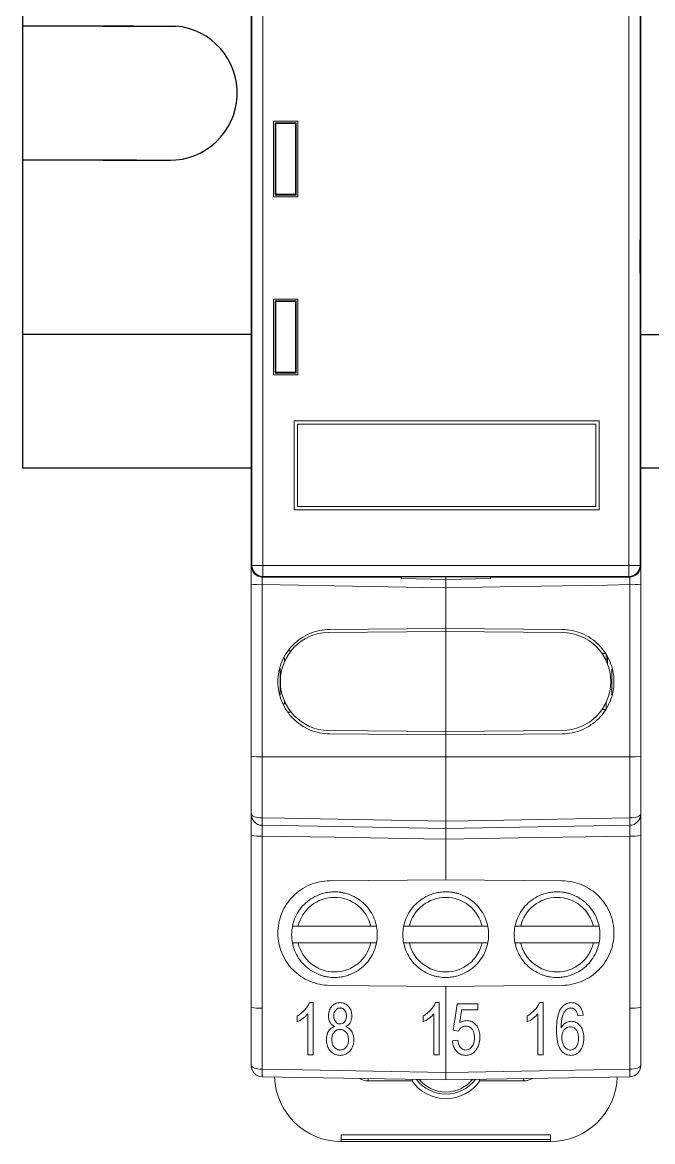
# Model space of a CAD drawing. Header units: millimetres. Extents: x -72 to 2978, y -1067 to 2817.
# Drawn here: x 1029.6 to 1057.9, y 2553.3 to 2603.6 of the extents above; entities that cross this region are included whole.
import ezdxf

# ---------------------------------------------------------------- set-up
doc = ezdxf.new("R2010")
doc.units = ezdxf.units.MM

msp = doc.modelspace()

# ---------------------------------------------------------------- linework, layer by layer
at = {"color": 7, "linetype": 'Continuous', "lineweight": 15}
for p, q in [((1039.862, 2622.974), (1039.862, 2579.174)), ((1039.862, 2622.83), (1039.862, 2579.318)), ((1039.891, 2579.203), (1039.891, 2622.945)), ((1040.391, 2622.945), (1040.391, 2579.203)), ((1056.832, 2579.203), (1056.832, 2622.945)), ((1057.332, 2622.945), (1057.332, 2579.203)), ((1057.362, 2579.174), (1057.362, 2622.974)), ((1057.362, 2579.318), (1057.362, 2622.83)), ((1040.862, 2595.774), (1040.862, 2599.174)), ((1040.862, 2599.174), (1041.962, 2599.174)), ((1040.972, 2599.064), (1040.937, 2599.099)), ((1040.937, 2599.099), (1040.937, 2595.849)), ((1041.887, 2599.099), (1040.937, 2599.099)), ((1040.972, 2599.064), (1040.972, 2595.884)), ((1041.852, 2599.064), (1040.972, 2599.064)), ((1041.852, 2599.064), (1041.887, 2599.099)), ((1041.852, 2595.884), (1041.852, 2599.064)), ((1041.887, 2595.849), (1041.887, 2599.099)), ((1041.962, 2599.174), (1041.962, 2595.774)), ((1041.962, 2595.774), (1040.862, 2595.774)), ((1040.972, 2595.884), (1040.937, 2595.849)), ((1040.937, 2595.849), (1041.887, 2595.849)), ((1040.972, 2595.884), (1041.852, 2595.884)), ((1041.852, 2595.884), (1041.887, 2595.849)), ((1040.862, 2591.174), (1041.962, 2591.174)), ((1040.862, 2587.774), (1040.862, 2591.174)), ((1040.972, 2591.064), (1040.937, 2591.099)), ((1041.887, 2591.099), (1040.937, 2591.099)), ((1040.937, 2591.099), (1040.937, 2587.849)), ((1041.852, 2591.064), (1040.972, 2591.064)), ((1040.972, 2591.064), (1040.972, 2587.884)), ((1041.852, 2591.064), (1041.887, 2591.099)), ((1041.852, 2587.884), (1041.852, 2591.064)), ((1041.887, 2587.849), (1041.887, 2591.099)), ((1041.962, 2591.174), (1041.962, 2587.774)), ((1041.962, 2587.774), (1040.862, 2587.774)), ((1040.972, 2587.884), (1040.937, 2587.849)), ((1040.937, 2587.849), (1041.887, 2587.849)), ((1040.972, 2587.884), (1041.852, 2587.884)), ((1041.852, 2587.884), (1041.887, 2587.849)), ((1055.491, 2585.703), (1041.791, 2585.703)), ((1041.791, 2585.703), (1041.791, 2581.703)), ((1055.341, 2585.553), (1041.941, 2585.553)), ((1041.941, 2585.553), (1041.941, 2581.853)), ((1055.341, 2581.853), (1055.341, 2585.553)), ((1055.491, 2581.703), (1055.491, 2585.703)), ((1041.791, 2581.703), (1055.491, 2581.703)), ((1041.941, 2581.853), (1055.341, 2581.853)), ((1039.862, 2579.174), (1039.891, 2579.203)), ((1040.391, 2579.203), (1039.891, 2579.203)), ((1040.391, 2579.203), (1056.832, 2579.203)), ((1040.391, 2578.703), (1040.391, 2579.203)), ((1057.332, 2579.203), (1056.832, 2579.203)), ((1056.832, 2578.703), (1056.832, 2579.203)), ((1057.332, 2579.203), (1057.362, 2579.174)), ((1040.391, 2578.703), (1040.362, 2578.674)), ((1040.362, 2578.674), (1046.612, 2578.674)), ((1056.832, 2578.703), (1040.391, 2578.703)), ((1046.406, 2578.694), (1046.406, 2578.684)), ((1050.818, 2578.694), (1046.406, 2578.694)), ((1046.406, 2578.684), (1046.406, 2578.694)), ((1046.406, 2578.684), (1046.612, 2578.684)), ((1046.612, 2578.609), (1046.612, 2578.694)), ((1048.612, 2578.574), (1046.612, 2578.609)), ((1048.612, 2578.694), (1048.612, 2578.574)), ((1050.612, 2578.609), (1048.612, 2578.574)), ((1050.612, 2578.694), (1050.612, 2578.609)), ((1050.612, 2578.684), (1050.818, 2578.684)), ((1050.612, 2578.674), (1056.862, 2578.674)), ((1050.818, 2578.684), (1050.818, 2578.694)), ((1050.818, 2578.684), (1050.818, 2578.694)), ((1056.862, 2578.674), (1056.832, 2578.703)), ((1039.862, 2570.625), (1039.862, 2578.354)), ((1040.353, 2578.336), (1040.353, 2570.601)), ((1048.612, 2578.192), (1048.612, 2576.369)), ((1056.87, 2570.601), (1056.87, 2578.336)), ((1057.362, 2578.354), (1057.362, 2570.625)), ((1043.319, 2576.188), (1048.612, 2576.234)), ((1048.612, 2576.369), (1043.391, 2576.324)), ((1048.612, 2576.369), (1053.832, 2576.324)), ((1048.612, 2576.234), (1048.612, 2571.73)), ((1048.612, 2576.234), (1053.831, 2576.189)), ((1041.53, 2575.358), (1041.65, 2575.356)), ((1055.629, 2575.234), (1055.76, 2575.234)), ((1055.812, 2574.915), (1055.812, 2575.163)), ((1041.162, 2574.56), (1041.162, 2573.386)), ((1056.062, 2573.36), (1056.062, 2574.536)), ((1055.989, 2573.623), (1056.062, 2573.624)), ((1041.416, 2572.974), (1041.317, 2572.974)), ((1055.812, 2572.741), (1055.812, 2573.049)), ((1041.652, 2572.608), (1041.521, 2572.606)), ((1055.802, 2572.73), (1055.629, 2572.73)), ((1043.325, 2571.776), (1048.612, 2571.73)), ((1048.612, 2571.579), (1043.391, 2571.624)), ((1048.612, 2571.73), (1053.831, 2571.775)), ((1048.612, 2571.579), (1053.832, 2571.624)), ((1048.612, 2571.579), (1048.612, 2570.594)), ((1039.862, 2568.018), (1039.862, 2570.625)), ((1040.353, 2570.601), (1048.612, 2570.594)), ((1040.353, 2570.601), (1040.353, 2567.855)), ((1056.87, 2570.601), (1048.612, 2570.594)), ((1048.612, 2570.594), (1048.612, 2567.706)), ((1056.87, 2567.855), (1056.87, 2570.601)), ((1057.362, 2570.625), (1057.362, 2568.018)), ((1048.612, 2567.374), (1040.353, 2567.518)), ((1056.87, 2567.518), (1048.612, 2567.374)), ((1039.862, 2559.325), (1039.862, 2567.054)), ((1040.353, 2567.036), (1040.353, 2559.301)), ((1048.612, 2566.892), (1048.612, 2565.069)), ((1056.87, 2559.301), (1056.87, 2567.036)), ((1057.362, 2567.054), (1057.362, 2559.325)), ((1048.612, 2565.069), (1043.391, 2565.024)), ((1048.612, 2565.069), (1053.832, 2565.024)), ((1041.971, 2562.977), (1045.236, 2562.977)), ((1046.971, 2562.977), (1050.236, 2562.977)), ((1051.971, 2562.977), (1055.236, 2562.977)), ((1045.236, 2562.227), (1041.971, 2562.227)), ((1050.236, 2562.227), (1046.971, 2562.227)), ((1055.236, 2562.227), (1051.971, 2562.227)), ((1048.612, 2560.279), (1043.391, 2560.324)), ((1057.372, 2560.701), (1057.362, 2560.701)), ((1057.372, 2560.668), (1057.362, 2560.668)), ((1057.372, 2559.368), (1057.372, 2560.668)), ((1048.612, 2560.279), (1048.612, 2559.294)), ((1039.862, 2556.718), (1039.862, 2559.325)), ((1042.488, 2559.547), (1042.644, 2559.547)), ((1048.149, 2559.547), (1048.305, 2559.547)), ((1050.046, 2559.487), (1050.046, 2559.217)), ((1052.824, 2559.547), (1052.98, 2559.547)), ((1057.372, 2559.368), (1057.362, 2559.368)), ((1057.372, 2559.352), (1057.362, 2559.352)), ((1057.372, 2559.334), (1057.362, 2559.334)), ((1057.362, 2559.325), (1057.362, 2556.718)), ((1040.353, 2559.301), (1040.353, 2556.555)), ((1048.612, 2559.294), (1048.612, 2556.406)), ((1054.781, 2558.977), (1054.541, 2558.947)), ((1056.87, 2556.555), (1056.87, 2559.301)), ((1057.372, 2559.205), (1057.362, 2559.205)), ((1057.372, 2559.141), (1057.362, 2559.141)), ((1057.372, 2558.851), (1057.362, 2558.851)), ((1057.372, 2558.818), (1057.362, 2558.818)), ((1057.372, 2559.141), (1057.372, 2559.205)), ((1057.372, 2557.908), (1057.372, 2558.818)), ((1049.175, 2558.268), (1048.935, 2558.303)), ((1048.905, 2557.836), (1049.145, 2557.866)), ((1057.372, 2557.908), (1057.362, 2557.908)), ((1057.372, 2557.847), (1057.362, 2557.847)), ((1057.372, 2557.502), (1057.362, 2557.502)), ((1057.372, 2557.404), (1057.362, 2557.404)), ((1042.644, 2557.206), (1042.403, 2557.206)), ((1048.305, 2557.206), (1048.064, 2557.206)), ((1052.98, 2557.206), (1052.74, 2557.206)), ((1057.372, 2557.177), (1057.362, 2557.177)), ((1048.612, 2556.074), (1040.353, 2556.218)), ((1047.089, 2556.029), (1045.112, 2556.029)), ((1056.87, 2556.218), (1048.612, 2556.074)), ((1052.112, 2556.029), (1050.135, 2556.029)), ((1043.912, 2553.599), (1053.312, 2553.599)), ((1043.912, 2553.399), (1043.912, 2553.599)), ((1053.312, 2553.399), (1043.912, 2553.399)), ((1043.912, 2553.399), (1043.912, 2553.299)), ((1053.312, 2553.299), (1043.912, 2553.299)), ((1053.312, 2553.399), (1053.312, 2553.599)), ((1053.312, 2553.399), (1053.312, 2553.299))]:
    msp.add_line(p, q, dxfattribs=at)
at = {"color": 6}
for p, q in [((1029.582, 2612.574), (1029.582, 2583.574)), ((1039.862, 2589.574), (1029.582, 2589.574)), ((1039.862, 2583.574), (1029.582, 2583.574))]:
    msp.add_line(p, q, dxfattribs=at)
at = {"color": 6, "linetype": 'ByBlock'}
for p, q in [((1034.58, 2603.445), (1029.582, 2603.445)), ((1034.58, 2603.445), (1036.454, 2603.445)), ((1034.716, 2597.414), (1029.582, 2597.414)), ((1033.19, 2597.414), (1036.242, 2597.414)), ((1057.362, 2589.574), (1063.515, 2589.574)), ((1063.515, 2583.574), (1057.362, 2583.574))]:
    msp.add_line(p, q, dxfattribs=at)
for p, q in [((1033.19, 2603.445), (1035.97, 2603.445)), ((1039.862, 2593.83), (1039.862, 2587.83)), ((1057.362, 2587.83), (1057.332, 2593.83))]:
    msp.add_line(p, q)
at = {"color": 102, "linetype": 'Continuous', "lineweight": 15}
for p, q in [((1048.612, 2576.369), (1048.612, 2576.234)), ((1041.358, 2575.048), (1041.358, 2574.873)), ((1055.865, 2574.79), (1055.865, 2575.089)), ((1041.358, 2573.095), (1041.358, 2572.974)), ((1048.612, 2571.73), (1048.612, 2571.579)), ((1043.793, 2559.298), (1043.923, 2559.298)), ((1054.286, 2559.299), (1054.175, 2559.299)), ((1045.112, 2556.029), (1045.112, 2556.135)), ((1052.112, 2556.135), (1052.112, 2556.029))]:
    msp.add_line(p, q, dxfattribs=at)
at = {"color": 7, "linetype": 'Continuous', "lineweight": 15, "flags": 128}
for points in [[(1048.612, 2578.192), (1047.612, 2578.21), (1043.613, 2578.279), (1040.353, 2578.336)], [(1056.87, 2578.336), (1055.871, 2578.319), (1051.872, 2578.249), (1048.612, 2578.192)], [(1040.353, 2567.855), (1040.257, 2567.858), (1040.164, 2567.868), (1040.079, 2567.883), (1040.005, 2567.904), (1039.944, 2567.928), (1039.899, 2567.956), (1039.871, 2567.987), (1039.862, 2568.018)], [(1057.362, 2568.018), (1057.352, 2567.987), (1057.324, 2567.956), (1057.279, 2567.928), (1057.218, 2567.904), (1057.144, 2567.883), (1057.059, 2567.868), (1056.967, 2567.858), (1056.87, 2567.855)], [(1040.353, 2567.855), (1041.353, 2567.837), (1045.352, 2567.764), (1048.612, 2567.706)], [(1048.612, 2567.706), (1049.611, 2567.724), (1053.61, 2567.796), (1056.87, 2567.855)], [(1048.612, 2566.892), (1047.612, 2566.91), (1043.613, 2566.979), (1040.353, 2567.036)], [(1056.87, 2567.036), (1055.871, 2567.019), (1051.872, 2566.949), (1048.612, 2566.892)], [(1048.612, 2560.279), (1051.221, 2560.301), (1053.832, 2560.324)], [(1040.353, 2556.555), (1040.257, 2556.558), (1040.164, 2556.568), (1040.079, 2556.583), (1040.005, 2556.604), (1039.944, 2556.628), (1039.899, 2556.656), (1039.871, 2556.687), (1039.862, 2556.718)], [(1040.353, 2556.555), (1041.353, 2556.537), (1045.352, 2556.464), (1048.612, 2556.406)], [(1048.612, 2556.406), (1049.611, 2556.424), (1053.61, 2556.496), (1056.87, 2556.555)], [(1056.87, 2556.555), (1056.967, 2556.558), (1057.059, 2556.568), (1057.144, 2556.583), (1057.218, 2556.604), (1057.279, 2556.628), (1057.324, 2556.656), (1057.352, 2556.687), (1057.362, 2556.718)]]:
    msp.add_lwpolyline(points, dxfattribs=at)
at = {"color": 6, "linetype": 'ByBlock'}
msp.add_arc((1036.212, 2600.435), 3.021, 269.4277, 85.4019, dxfattribs=at)
at = {"color": 7, "linetype": 'Continuous', "lineweight": 15}
for centre, radius, start, end in [((1040.391, 2579.203), 0.5, 180.0016, 269.9983), ((1056.832, 2579.203), 0.5, 270.0017, 359.9984), ((1040.232, 2581.758), 3.424, 263.7965, 272.0287), ((1056.992, 2581.758), 3.424, 267.9713, 276.2035), ((1053.812, 2573.982), 2.207, 270.5, 89.5), ((1040.232, 2573.163), 2.565, 261.7006, 272.7065), ((1056.991, 2573.163), 2.565, 267.2935, 278.2994), ((1040.362, 2568.018), 0.5, 180, 269), ((1056.862, 2568.018), 0.5, 271, 0), ((1046.166, 2567.686), 5.816, 178.3416, 181.6584), ((1051.057, 2567.686), 5.816, 358.3416, 1.6584), ((1040.232, 2570.459), 3.425, 263.7973, 272.0285), ((1056.992, 2570.459), 3.425, 267.9715, 276.2027), ((1040.232, 2561.862), 2.564, 261.6988, 272.708), ((1056.991, 2561.862), 2.564, 267.292, 278.3012), ((1040.362, 2556.718), 0.5, 180, 269), ((1046.167, 2556.386), 5.816, 178.3416, 181.6584), ((1056.862, 2556.718), 0.5, 271, 0), ((1051.057, 2556.386), 5.816, 358.3416, 1.6584), ((1043.912, 2556.299), 3, 181.7547, 270), ((1048.612, 2557.079), 1.85, 214.5739, 325.4261), ((1048.612, 2557.079), 1.65, 216.5266, 323.4734), ((1048.612, 2557.079), 1.55, 219.4127, 320.5873), ((1053.312, 2556.299), 3, 270, 358.2335)]:
    msp.add_arc(centre, radius, start, end, dxfattribs=at)
at = {"color": 102, "linetype": 'Continuous', "lineweight": 15}
for centre, start, end in [((1045.112, 2556.829), 240.7879, 270), ((1052.112, 2556.829), 270, 298.966)]:
    msp.add_arc(centre, 0.8, start, end, dxfattribs=at)
at = {"color": 7, "linetype": 'Continuous', "lineweight": 15}
for centre, major_axis, ratio, start_param, end_param in [((1040.362, 2579.174), (-0.354, -0.354), 0.999973, 5.497801, 7.06857), ((1056.862, 2579.174), (0.354, -0.354), 0.999973, 5.497801, 7.06857), ((1043.378, 2573.982), (-1.412, 1.697), 0.999163, 5.615437, 8.706415), ((1055.862, 2573.923), (0.142, 0.144), 0.975618, 5.503958, 6.182554)]:
    msp.add_ellipse(centre, major_axis=major_axis, ratio=ratio, start_param=start_param, end_param=end_param, dxfattribs=at)
for points, knots in [([(1039.862, 2579.174), (1039.862, 2579.111), (1039.862, 2578.983), (1039.862, 2578.689), (1039.862, 2578.466), (1039.862, 2578.354)], [0, 0, 0, 0, 0.322195, 0.661098, 1, 1, 1, 1]), ([(1057.362, 2578.354), (1057.362, 2578.416), (1057.362, 2578.589), (1057.362, 2578.855), (1057.362, 2579.078), (1057.362, 2579.151), (1057.362, 2579.174)], [0, 0, 0, 0, 0.183153, 0.515053, 0.846973, 1, 1, 1, 1]), ([(1048.612, 2578.584), (1048.612, 2578.578), (1048.612, 2578.546), (1048.612, 2578.442), (1048.612, 2578.31), (1048.612, 2578.223), (1048.612, 2578.192)], [0, 0, 0, 0, 0.087417, 0.44514, 0.802841, 1, 1, 1, 1]), ([(1048.612, 2578.192), (1048.612, 2578.248), (1048.612, 2578.359), (1048.612, 2578.499), (1048.612, 2578.558), (1048.612, 2578.584)], [0, 0, 0, 0, 0.359008, 0.718015, 1, 1, 1, 1]), ([(1043.391, 2571.624), (1043.086, 2571.627), (1042.779, 2571.69), (1042.358, 2571.868), (1042.222, 2571.941), (1041.968, 2572.113), (1041.851, 2572.211), (1041.636, 2572.427), (1041.538, 2572.548), (1041.369, 2572.802), (1041.297, 2572.937), (1041.181, 2573.22), (1041.136, 2573.368), (1041.077, 2573.667), (1041.062, 2573.819), (1041.062, 2574.127), (1041.077, 2574.279), (1041.135, 2574.578), (1041.18, 2574.726), (1041.296, 2575.009), (1041.368, 2575.144), (1041.536, 2575.398), (1041.634, 2575.519), (1041.849, 2575.736), (1041.966, 2575.833), (1042.22, 2576.005), (1042.356, 2576.079), (1042.776, 2576.257), (1043.082, 2576.321), (1043.391, 2576.324)], [0, 0, 0, 0, 0.125, 0.125, 0.1875, 0.1875, 0.25, 0.25, 0.3125, 0.3125, 0.375, 0.375, 0.4375, 0.4375, 0.5, 0.5, 0.5625, 0.5625, 0.625, 0.625, 0.6875, 0.6875, 0.75, 0.75, 0.8125, 0.8125, 0.875, 0.875, 1, 1, 1, 1]), ([(1053.832, 2571.624), (1053.987, 2571.625), (1054.138, 2571.642), (1054.437, 2571.704), (1054.585, 2571.75), (1054.867, 2571.869), (1055.001, 2571.942), (1055.254, 2572.113), (1055.374, 2572.212), (1055.589, 2572.429), (1055.685, 2572.547), (1055.855, 2572.803), (1055.927, 2572.939), (1056.101, 2573.362), (1056.162, 2573.669), (1056.162, 2574.126), (1056.147, 2574.281), (1056.087, 2574.581), (1056.043, 2574.726), (1055.927, 2575.009), (1055.854, 2575.146), (1055.686, 2575.4), (1055.59, 2575.518), (1055.265, 2575.846), (1055.008, 2576.02), (1054.584, 2576.199), (1054.438, 2576.244), (1054.14, 2576.306), (1053.985, 2576.323), (1053.832, 2576.324)], [0, 0, 0, 0, 0.0625, 0.0625, 0.125, 0.125, 0.1875, 0.1875, 0.25, 0.25, 0.3125, 0.3125, 0.375, 0.375, 0.5, 0.5, 0.5625, 0.5625, 0.625, 0.625, 0.6875, 0.6875, 0.75, 0.75, 0.875, 0.875, 0.9375, 0.9375, 1, 1, 1, 1]), ([(1039.862, 2568.018), (1039.862, 2568.018), (1039.862, 2567.915), (1039.862, 2567.649), (1039.862, 2567.543), (1039.862, 2567.308), (1039.862, 2567.183), (1039.862, 2567.054)], [0, 0, 0, 0, 0.5, 0.5, 0.75, 0.75, 1, 1, 1, 1]), ([(1057.362, 2567.054), (1057.362, 2567.312), (1057.362, 2567.561), (1057.362, 2567.827), (1057.362, 2567.897), (1057.362, 2567.993), (1057.362, 2568.018), (1057.362, 2568.018)], [0, 0, 0, 0, 0.5, 0.5, 0.75, 0.75, 1, 1, 1, 1]), ([(1040.353, 2567.036), (1040.351, 2567.165), (1040.35, 2567.289), (1040.35, 2567.467), (1040.351, 2567.518), (1040.353, 2567.518)], [0, 0, 0, 0, 0.5, 0.5, 1, 1, 1, 1]), ([(1048.612, 2567.706), (1048.612, 2567.608), (1048.612, 2567.524), (1048.612, 2567.406), (1048.612, 2567.374), (1048.612, 2567.374)], [0, 0, 0, 0, 0.5, 0.5, 1, 1, 1, 1]), ([(1048.612, 2567.374), (1048.612, 2567.374), (1048.612, 2567.406), (1048.612, 2567.524), (1048.612, 2567.608), (1048.612, 2567.706)], [0, 0, 0, 0, 0.5, 0.5, 1, 1, 1, 1]), ([(1048.612, 2567.374), (1048.612, 2567.374), (1048.612, 2567.323), (1048.612, 2567.145), (1048.612, 2567.021), (1048.612, 2566.892)], [0, 0, 0, 0, 0.5, 0.5, 1, 1, 1, 1]), ([(1048.612, 2566.892), (1048.612, 2567.021), (1048.612, 2567.145), (1048.612, 2567.322), (1048.612, 2567.374), (1048.612, 2567.374)], [0, 0, 0, 0, 0.5, 0.5, 1, 1, 1, 1]), ([(1056.87, 2567.518), (1056.873, 2567.518), (1056.874, 2567.467), (1056.874, 2567.29), (1056.873, 2567.165), (1056.87, 2567.036)], [0, 0, 0, 0, 0.5, 0.5, 1, 1, 1, 1]), ([(1043.391, 2560.324), (1043.086, 2560.327), (1042.779, 2560.39), (1042.358, 2560.568), (1042.222, 2560.641), (1041.968, 2560.813), (1041.851, 2560.911), (1041.636, 2561.127), (1041.538, 2561.248), (1041.369, 2561.502), (1041.297, 2561.637), (1041.181, 2561.92), (1041.136, 2562.068), (1041.077, 2562.367), (1041.062, 2562.519), (1041.062, 2562.827), (1041.077, 2562.979), (1041.135, 2563.278), (1041.18, 2563.426), (1041.296, 2563.709), (1041.368, 2563.844), (1041.536, 2564.098), (1041.634, 2564.219), (1041.849, 2564.436), (1041.966, 2564.533), (1042.22, 2564.705), (1042.356, 2564.779), (1042.776, 2564.957), (1043.082, 2565.021), (1043.391, 2565.024)], [0, 0, 0, 0, 0.125, 0.125, 0.1875, 0.1875, 0.25, 0.25, 0.3125, 0.3125, 0.375, 0.375, 0.4375, 0.4375, 0.5, 0.5, 0.5625, 0.5625, 0.625, 0.625, 0.6875, 0.6875, 0.75, 0.75, 0.8125, 0.8125, 0.875, 0.875, 1, 1, 1, 1]), ([(1053.832, 2560.324), (1053.987, 2560.325), (1054.138, 2560.342), (1054.437, 2560.404), (1054.585, 2560.45), (1054.867, 2560.569), (1055.001, 2560.642), (1055.254, 2560.813), (1055.374, 2560.912), (1055.589, 2561.129), (1055.685, 2561.247), (1055.855, 2561.503), (1055.927, 2561.639), (1056.101, 2562.062), (1056.162, 2562.369), (1056.162, 2562.826), (1056.147, 2562.981), (1056.087, 2563.281), (1056.043, 2563.426), (1055.927, 2563.709), (1055.854, 2563.846), (1055.686, 2564.1), (1055.59, 2564.218), (1055.265, 2564.546), (1055.008, 2564.72), (1054.584, 2564.899), (1054.438, 2564.944), (1054.14, 2565.006), (1053.985, 2565.023), (1053.832, 2565.024)], [0, 0, 0, 0, 0.0625, 0.0625, 0.125, 0.125, 0.1875, 0.1875, 0.25, 0.25, 0.3125, 0.3125, 0.375, 0.375, 0.5, 0.5, 0.5625, 0.5625, 0.625, 0.625, 0.6875, 0.6875, 0.75, 0.75, 0.875, 0.875, 0.9375, 0.9375, 1, 1, 1, 1]), ([(1043.604, 2560.677), (1043.555, 2560.679), (1043.458, 2560.681), (1043.314, 2560.697), (1043.172, 2560.724), (1043.032, 2560.762), (1042.817, 2560.838), (1042.539, 2560.982), (1042.234, 2561.232), (1041.983, 2561.538), (1041.807, 2561.88), (1041.701, 2562.239), (1041.668, 2562.602), (1041.701, 2562.965), (1041.807, 2563.325), (1041.983, 2563.667), (1042.233, 2563.973), (1042.539, 2564.223), (1042.846, 2564.381), (1043.124, 2564.472), (1043.362, 2564.519), (1043.523, 2564.525), (1043.604, 2564.527)], [0, 0, 0, 0, 0.024176, 0.048139, 0.072026, 0.095974, 0.120121, 0.185059, 0.250086, 0.315023, 0.38005, 0.439993, 0.500024, 0.559968, 0.619999, 0.684937, 0.749963, 0.814901, 0.879927, 0.92, 0.95981, 1, 1, 1, 1]), ([(1043.604, 2564.527), (1043.653, 2564.526), (1043.75, 2564.524), (1043.894, 2564.507), (1044.036, 2564.481), (1044.176, 2564.443), (1044.391, 2564.367), (1044.669, 2564.223), (1044.974, 2563.973), (1045.225, 2563.667), (1045.401, 2563.325), (1045.507, 2562.966), (1045.54, 2562.603), (1045.507, 2562.24), (1045.401, 2561.88), (1045.225, 2561.538), (1044.974, 2561.232), (1044.669, 2560.982), (1044.362, 2560.824), (1044.084, 2560.733), (1043.846, 2560.686), (1043.685, 2560.68), (1043.604, 2560.677)], [0, 0, 0, 0, 0.024176, 0.048139, 0.072026, 0.095974, 0.120121, 0.185059, 0.250086, 0.315023, 0.38005, 0.439993, 0.500024, 0.559968, 0.619999, 0.684937, 0.749963, 0.814901, 0.879927, 0.92, 0.95981, 1, 1, 1, 1]), ([(1048.604, 2560.677), (1048.555, 2560.679), (1048.458, 2560.681), (1048.314, 2560.697), (1048.172, 2560.724), (1048.032, 2560.762), (1047.817, 2560.838), (1047.539, 2560.982), (1047.234, 2561.232), (1046.983, 2561.538), (1046.807, 2561.88), (1046.701, 2562.239), (1046.668, 2562.602), (1046.701, 2562.965), (1046.807, 2563.325), (1046.983, 2563.667), (1047.233, 2563.973), (1047.539, 2564.223), (1047.846, 2564.381), (1048.124, 2564.472), (1048.362, 2564.519), (1048.523, 2564.525), (1048.604, 2564.527)], [0, 0, 0, 0, 0.024176, 0.048139, 0.072026, 0.095974, 0.120121, 0.185059, 0.250086, 0.315023, 0.38005, 0.439993, 0.500024, 0.559968, 0.619999, 0.684937, 0.749963, 0.814901, 0.879927, 0.92, 0.95981, 1, 1, 1, 1]), ([(1048.604, 2564.527), (1048.653, 2564.526), (1048.75, 2564.524), (1048.894, 2564.507), (1049.036, 2564.481), (1049.176, 2564.443), (1049.391, 2564.367), (1049.669, 2564.223), (1049.974, 2563.973), (1050.225, 2563.667), (1050.401, 2563.325), (1050.507, 2562.966), (1050.54, 2562.603), (1050.507, 2562.24), (1050.401, 2561.88), (1050.225, 2561.538), (1049.974, 2561.232), (1049.669, 2560.982), (1049.362, 2560.824), (1049.084, 2560.733), (1048.846, 2560.686), (1048.685, 2560.68), (1048.604, 2560.677)], [0, 0, 0, 0, 0.024176, 0.048139, 0.072026, 0.095974, 0.120121, 0.185059, 0.250086, 0.315023, 0.38005, 0.439993, 0.500024, 0.559968, 0.619999, 0.684937, 0.749963, 0.814901, 0.879927, 0.92, 0.95981, 1, 1, 1, 1]), ([(1053.604, 2560.677), (1053.555, 2560.679), (1053.458, 2560.681), (1053.314, 2560.697), (1053.172, 2560.724), (1053.032, 2560.762), (1052.817, 2560.838), (1052.539, 2560.982), (1052.234, 2561.232), (1051.983, 2561.538), (1051.807, 2561.88), (1051.701, 2562.239), (1051.668, 2562.602), (1051.701, 2562.965), (1051.807, 2563.325), (1051.983, 2563.667), (1052.233, 2563.973), (1052.539, 2564.223), (1052.846, 2564.381), (1053.124, 2564.472), (1053.362, 2564.519), (1053.523, 2564.525), (1053.604, 2564.527)], [0, 0, 0, 0, 0.024176, 0.048139, 0.072026, 0.095974, 0.120121, 0.185059, 0.250086, 0.315023, 0.38005, 0.439993, 0.500024, 0.559968, 0.619999, 0.684937, 0.749963, 0.814901, 0.879927, 0.92, 0.95981, 1, 1, 1, 1]), ([(1053.604, 2564.527), (1053.653, 2564.526), (1053.75, 2564.524), (1053.894, 2564.507), (1054.036, 2564.481), (1054.176, 2564.443), (1054.391, 2564.367), (1054.669, 2564.223), (1054.974, 2563.973), (1055.225, 2563.667), (1055.401, 2563.325), (1055.507, 2562.966), (1055.54, 2562.603), (1055.507, 2562.24), (1055.401, 2561.88), (1055.225, 2561.538), (1054.974, 2561.232), (1054.669, 2560.982), (1054.362, 2560.824), (1054.084, 2560.733), (1053.846, 2560.686), (1053.685, 2560.68), (1053.604, 2560.677)], [0, 0, 0, 0, 0.024176, 0.048139, 0.072026, 0.095974, 0.120121, 0.185059, 0.250086, 0.315023, 0.38005, 0.439993, 0.500024, 0.559968, 0.619999, 0.684937, 0.749963, 0.814901, 0.879927, 0.92, 0.95981, 1, 1, 1, 1]), ([(1043.604, 2564.277), (1043.225, 2564.277), (1042.857, 2564.149), (1042.264, 2563.677), (1042.056, 2563.347), (1041.971, 2562.977)], [0, 0, 0, 0, 0.5, 0.5, 1, 1, 1, 1]), ([(1045.236, 2562.977), (1045.152, 2563.347), (1044.944, 2563.677), (1044.351, 2564.149), (1043.983, 2564.277), (1043.604, 2564.277)], [0, 0, 0, 0, 0.5, 0.5, 1, 1, 1, 1]), ([(1048.604, 2564.277), (1048.225, 2564.277), (1047.857, 2564.149), (1047.264, 2563.677), (1047.056, 2563.347), (1046.971, 2562.977)], [0, 0, 0, 0, 0.5, 0.5, 1, 1, 1, 1]), ([(1050.236, 2562.977), (1050.152, 2563.347), (1049.944, 2563.677), (1049.351, 2564.149), (1048.983, 2564.277), (1048.604, 2564.277)], [0, 0, 0, 0, 0.5, 0.5, 1, 1, 1, 1]), ([(1053.604, 2564.277), (1053.225, 2564.277), (1052.857, 2564.149), (1052.264, 2563.677), (1052.056, 2563.347), (1051.971, 2562.977)], [0, 0, 0, 0, 0.5, 0.5, 1, 1, 1, 1]), ([(1055.236, 2562.977), (1055.152, 2563.347), (1054.944, 2563.677), (1054.351, 2564.149), (1053.983, 2564.277), (1053.604, 2564.277)], [0, 0, 0, 0, 0.5, 0.5, 1, 1, 1, 1]), ([(1041.971, 2562.227), (1042.056, 2561.858), (1042.264, 2561.528), (1042.857, 2561.056), (1043.225, 2560.927), (1043.604, 2560.927)], [0, 0, 0, 0, 0.5, 0.5, 1, 1, 1, 1]), ([(1043.604, 2560.927), (1043.983, 2560.927), (1044.351, 2561.056), (1044.944, 2561.528), (1045.152, 2561.858), (1045.236, 2562.227)], [0, 0, 0, 0, 0.5, 0.5, 1, 1, 1, 1]), ([(1046.971, 2562.227), (1047.056, 2561.858), (1047.264, 2561.528), (1047.857, 2561.056), (1048.225, 2560.927), (1048.604, 2560.927)], [0, 0, 0, 0, 0.5, 0.5, 1, 1, 1, 1]), ([(1048.604, 2560.927), (1048.983, 2560.927), (1049.351, 2561.056), (1049.944, 2561.528), (1050.152, 2561.858), (1050.236, 2562.227)], [0, 0, 0, 0, 0.5, 0.5, 1, 1, 1, 1]), ([(1051.971, 2562.227), (1052.056, 2561.858), (1052.264, 2561.528), (1052.857, 2561.056), (1053.225, 2560.927), (1053.604, 2560.927)], [0, 0, 0, 0, 0.5, 0.5, 1, 1, 1, 1]), ([(1053.604, 2560.927), (1053.983, 2560.927), (1054.351, 2561.056), (1054.944, 2561.528), (1055.152, 2561.858), (1055.236, 2562.227)], [0, 0, 0, 0, 0.5, 0.5, 1, 1, 1, 1]), ([(1042.488, 2559.547), (1042.432, 2559.42), (1042.349, 2559.304), (1042.253, 2559.204), (1042.205, 2559.153), (1042.152, 2559.107), (1042.097, 2559.064), (1042.042, 2559.021), (1041.983, 2558.983), (1041.923, 2558.947)], [0, 0, 0, 0, 0.500335, 0.500335, 0.500335, 0.750302, 0.750302, 0.750302, 1, 1, 1, 1]), ([(1042.644, 2557.206), (1042.644, 2557.298), (1042.644, 2557.485), (1042.644, 2557.771), (1042.644, 2558.066), (1042.644, 2558.454), (1042.644, 2558.948), (1042.644, 2559.342), (1042.644, 2559.547)], [0, 0, 0, 0, 0.12047, 0.243906, 0.37041, 0.500076, 0.740119, 1, 1, 1, 1]), ([(1043.857, 2559.547), (1043.837, 2559.546), (1043.817, 2559.546), (1043.798, 2559.544), (1043.742, 2559.539), (1043.686, 2559.523), (1043.636, 2559.498), (1043.579, 2559.471), (1043.527, 2559.43), (1043.485, 2559.383), (1043.443, 2559.337), (1043.409, 2559.282), (1043.384, 2559.224), (1043.348, 2559.138), (1043.336, 2559.042), (1043.334, 2558.95)], [0, 0, 0, 0, 0.065755, 0.065755, 0.065755, 0.254168, 0.254168, 0.254168, 0.468613, 0.468613, 0.468613, 0.681703, 0.681703, 0.681703, 1, 1, 1, 1]), ([(1044.385, 2558.94), (1044.383, 2559.003), (1044.378, 2559.066), (1044.364, 2559.127), (1044.349, 2559.189), (1044.324, 2559.248), (1044.29, 2559.302), (1044.263, 2559.346), (1044.229, 2559.387), (1044.19, 2559.422), (1044.145, 2559.463), (1044.092, 2559.496), (1044.034, 2559.517), (1043.978, 2559.537), (1043.917, 2559.545), (1043.857, 2559.547)], [0, 0, 0, 0, 0.210197, 0.210197, 0.210197, 0.421737, 0.421737, 0.421737, 0.596064, 0.596064, 0.596064, 0.799645, 0.799645, 0.799645, 1, 1, 1, 1]), ([(1048.149, 2559.547), (1048.093, 2559.42), (1048.01, 2559.304), (1047.914, 2559.204), (1047.866, 2559.153), (1047.813, 2559.106), (1047.758, 2559.063), (1047.703, 2559.02), (1047.644, 2558.983), (1047.584, 2558.947)], [0, 0, 0, 0, 0.500723, 0.500723, 0.500723, 0.750495, 0.750495, 0.750495, 1, 1, 1, 1]), ([(1048.305, 2557.206), (1048.305, 2557.299), (1048.305, 2557.487), (1048.305, 2557.775), (1048.305, 2558.069), (1048.305, 2558.457), (1048.305, 2558.95), (1048.305, 2559.345), (1048.305, 2559.547)], [0, 0, 0, 0, 0.121699, 0.245558, 0.371651, 0.500046, 0.743449, 1, 1, 1, 1]), ([(1049.115, 2559.487), (1049.094, 2559.35), (1049.053, 2559.081), (1048.993, 2558.686), (1048.954, 2558.429), (1048.935, 2558.303)], [0, 0, 0, 0, 0.345187, 0.678452, 1, 1, 1, 1]), ([(1050.046, 2559.487), (1049.887, 2559.487), (1049.577, 2559.487), (1049.266, 2559.487), (1049.115, 2559.487)], [0, 0, 0, 0, 0.512391, 1, 1, 1, 1]), ([(1052.824, 2559.547), (1052.769, 2559.42), (1052.686, 2559.304), (1052.59, 2559.204), (1052.542, 2559.154), (1052.489, 2559.107), (1052.434, 2559.064), (1052.379, 2559.021), (1052.319, 2558.983), (1052.259, 2558.947)], [0, 0, 0, 0, 0.499499, 0.499499, 0.499499, 0.749886, 0.749886, 0.749886, 1, 1, 1, 1]), ([(1052.98, 2557.206), (1052.98, 2557.298), (1052.98, 2557.486), (1052.98, 2557.773), (1052.98, 2558.067), (1052.98, 2558.455), (1052.98, 2558.949), (1052.98, 2559.343), (1052.98, 2559.547)], [0, 0, 0, 0, 0.121062, 0.244704, 0.37101, 0.50006, 0.741832, 1, 1, 1, 1]), ([(1054.25, 2559.547), (1054.217, 2559.546), (1054.183, 2559.544), (1054.151, 2559.538), (1054.096, 2559.529), (1054.042, 2559.509), (1053.993, 2559.482), (1053.923, 2559.443), (1053.863, 2559.386), (1053.814, 2559.325), (1053.765, 2559.263), (1053.725, 2559.193), (1053.696, 2559.12), (1053.642, 2558.984), (1053.615, 2558.838), (1053.599, 2558.693), (1053.585, 2558.563), (1053.581, 2558.432), (1053.58, 2558.302)], [0, 0, 0, 0, 0.061961, 0.061961, 0.061961, 0.167905, 0.167905, 0.167905, 0.319669, 0.319669, 0.319669, 0.470138, 0.470138, 0.470138, 0.749646, 0.749646, 0.749646, 1, 1, 1, 1]), ([(1054.781, 2558.977), (1054.777, 2559.013), (1054.772, 2559.049), (1054.764, 2559.085), (1054.748, 2559.159), (1054.722, 2559.233), (1054.684, 2559.298), (1054.657, 2559.344), (1054.623, 2559.386), (1054.584, 2559.422), (1054.539, 2559.463), (1054.485, 2559.496), (1054.428, 2559.517), (1054.371, 2559.538), (1054.31, 2559.545), (1054.25, 2559.547)], [0, 0, 0, 0, 0.126815, 0.126815, 0.126815, 0.392507, 0.392507, 0.392507, 0.576716, 0.576716, 0.576716, 0.789851, 0.789851, 0.789851, 1, 1, 1, 1]), ([(1041.923, 2558.677), (1041.969, 2558.698), (1042.014, 2558.722), (1042.057, 2558.749), (1042.099, 2558.775), (1042.141, 2558.804), (1042.181, 2558.834), (1042.221, 2558.864), (1042.261, 2558.895), (1042.298, 2558.929), (1042.335, 2558.962), (1042.37, 2558.999), (1042.403, 2559.037)], [0, 0, 0, 0, 0.251365, 0.251365, 0.251365, 0.500161, 0.500161, 0.500161, 0.749907, 0.749907, 0.749907, 1, 1, 1, 1]), ([(1041.923, 2558.947), (1041.923, 2558.901), (1041.923, 2558.811), (1041.923, 2558.721), (1041.923, 2558.677)], [0, 0, 0, 0, 0.506558, 1, 1, 1, 1]), ([(1042.403, 2559.037), (1042.403, 2558.928), (1042.403, 2558.712), (1042.403, 2558.394), (1042.403, 2558.084), (1042.403, 2557.783), (1042.403, 2557.491), (1042.403, 2557.3), (1042.403, 2557.206)], [0, 0, 0, 0, 0.176706, 0.34924, 0.517713, 0.682244, 0.84296, 1, 1, 1, 1]), ([(1043.334, 2558.95), (1043.335, 2558.921), (1043.335, 2558.892), (1043.338, 2558.863), (1043.345, 2558.804), (1043.36, 2558.745), (1043.386, 2558.691), (1043.407, 2558.647), (1043.435, 2558.607), (1043.47, 2558.573), (1043.511, 2558.531), (1043.563, 2558.5), (1043.615, 2558.474)], [0, 0, 0, 0, 0.14643, 0.14643, 0.14643, 0.452509, 0.452509, 0.452509, 0.699952, 0.699952, 0.699952, 1, 1, 1, 1]), ([(1043.574, 2558.956), (1043.575, 2558.985), (1043.576, 2559.014), (1043.582, 2559.042), (1043.589, 2559.079), (1043.601, 2559.116), (1043.619, 2559.149), (1043.637, 2559.184), (1043.662, 2559.215), (1043.691, 2559.242), (1043.714, 2559.262), (1043.74, 2559.279), (1043.769, 2559.291), (1043.797, 2559.302), (1043.828, 2559.305), (1043.858, 2559.307)], [0, 0, 0, 0, 0.17141, 0.17141, 0.17141, 0.399207, 0.399207, 0.399207, 0.634505, 0.634505, 0.634505, 0.81784, 0.81784, 0.81784, 1, 1, 1, 1]), ([(1043.861, 2558.586), (1043.849, 2558.587), (1043.836, 2558.588), (1043.824, 2558.589), (1043.797, 2558.592), (1043.771, 2558.6), (1043.747, 2558.613), (1043.715, 2558.629), (1043.686, 2558.653), (1043.662, 2558.68), (1043.639, 2558.707), (1043.62, 2558.739), (1043.606, 2558.772), (1043.583, 2558.83), (1043.576, 2558.894), (1043.574, 2558.956)], [0, 0, 0, 0, 0.069061, 0.069061, 0.069061, 0.223285, 0.223285, 0.223285, 0.430526, 0.430526, 0.430526, 0.636363, 0.636363, 0.636363, 1, 1, 1, 1]), ([(1043.858, 2559.307), (1043.873, 2559.306), (1043.888, 2559.305), (1043.904, 2559.302), (1043.929, 2559.298), (1043.954, 2559.288), (1043.976, 2559.276), (1044.004, 2559.26), (1044.029, 2559.238), (1044.05, 2559.214), (1044.076, 2559.186), (1044.097, 2559.153), (1044.112, 2559.118), (1044.136, 2559.063), (1044.142, 2559.001), (1044.145, 2558.941)], [0, 0, 0, 0, 0.087293, 0.087293, 0.087293, 0.237061, 0.237061, 0.237061, 0.423087, 0.423087, 0.423087, 0.645352, 0.645352, 0.645352, 1, 1, 1, 1]), ([(1044.145, 2558.941), (1044.143, 2558.908), (1044.142, 2558.875), (1044.136, 2558.843), (1044.129, 2558.807), (1044.116, 2558.772), (1044.098, 2558.74), (1044.081, 2558.707), (1044.058, 2558.678), (1044.031, 2558.653), (1044.008, 2558.632), (1043.981, 2558.615), (1043.952, 2558.603), (1043.923, 2558.592), (1043.892, 2558.588), (1043.861, 2558.586)], [0, 0, 0, 0, 0.192679, 0.192679, 0.192679, 0.412146, 0.412146, 0.412146, 0.630474, 0.630474, 0.630474, 0.815594, 0.815594, 0.815594, 1, 1, 1, 1]), ([(1044.107, 2558.474), (1044.117, 2558.479), (1044.127, 2558.484), (1044.138, 2558.49), (1044.182, 2558.513), (1044.223, 2558.543), (1044.257, 2558.579), (1044.291, 2558.615), (1044.32, 2558.658), (1044.34, 2558.703), (1044.372, 2558.776), (1044.383, 2558.86), (1044.385, 2558.94)], [0, 0, 0, 0, 0.059796, 0.059796, 0.059796, 0.317434, 0.317434, 0.317434, 0.575857, 0.575857, 0.575857, 1, 1, 1, 1]), ([(1047.584, 2558.677), (1047.63, 2558.698), (1047.675, 2558.722), (1047.718, 2558.749), (1047.76, 2558.775), (1047.802, 2558.804), (1047.842, 2558.834), (1047.882, 2558.864), (1047.922, 2558.895), (1047.959, 2558.929), (1047.996, 2558.963), (1048.031, 2558.999), (1048.064, 2559.037)], [0, 0, 0, 0, 0.251528, 0.251528, 0.251528, 0.500487, 0.500487, 0.500487, 0.750071, 0.750071, 0.750071, 1, 1, 1, 1]), ([(1047.584, 2558.947), (1047.584, 2558.901), (1047.584, 2558.811), (1047.584, 2558.721), (1047.584, 2558.677)], [0, 0, 0, 0, 0.503066, 1, 1, 1, 1]), ([(1048.064, 2559.037), (1048.064, 2558.931), (1048.064, 2558.723), (1048.064, 2558.416), (1048.064, 2558.059), (1048.064, 2557.655), (1048.064, 2557.354), (1048.064, 2557.206)], [0, 0, 0, 0, 0.170808, 0.337447, 0.499991, 0.753266, 1, 1, 1, 1]), ([(1049.23, 2558.646), (1049.244, 2558.74), (1049.273, 2558.93), (1049.302, 2559.12), (1049.316, 2559.217)], [0, 0, 0, 0, 0.493551, 1, 1, 1, 1]), ([(1049.316, 2559.217), (1049.435, 2559.217), (1049.678, 2559.217), (1049.921, 2559.217), (1050.046, 2559.217)], [0, 0, 0, 0, 0.4875, 1, 1, 1, 1]), ([(1052.259, 2558.677), (1052.35, 2558.72), (1052.436, 2558.774), (1052.517, 2558.833), (1052.557, 2558.863), (1052.597, 2558.895), (1052.634, 2558.929), (1052.672, 2558.962), (1052.707, 2558.999), (1052.74, 2559.037)], [0, 0, 0, 0, 0.499569, 0.499569, 0.499569, 0.74961, 0.74961, 0.74961, 1, 1, 1, 1]), ([(1052.259, 2558.947), (1052.259, 2558.901), (1052.259, 2558.811), (1052.259, 2558.721), (1052.259, 2558.677)], [0, 0, 0, 0, 0.503841, 1, 1, 1, 1]), ([(1052.74, 2559.037), (1052.74, 2558.931), (1052.74, 2558.723), (1052.74, 2558.416), (1052.74, 2558.059), (1052.74, 2557.655), (1052.74, 2557.354), (1052.74, 2557.206)], [0, 0, 0, 0, 0.170998, 0.337633, 0.499989, 0.753379, 1, 1, 1, 1]), ([(1053.788, 2558.41), (1053.789, 2558.465), (1053.79, 2558.52), (1053.793, 2558.574), (1053.796, 2558.629), (1053.801, 2558.684), (1053.809, 2558.738), (1053.816, 2558.792), (1053.826, 2558.846), (1053.839, 2558.899), (1053.853, 2558.952), (1053.872, 2559.004), (1053.895, 2559.054)], [0, 0, 0, 0, 0.251225, 0.251225, 0.251225, 0.501106, 0.501106, 0.501106, 0.750212, 0.750212, 0.750212, 1, 1, 1, 1]), ([(1053.895, 2559.054), (1053.906, 2559.076), (1053.917, 2559.097), (1053.93, 2559.118), (1053.955, 2559.161), (1053.987, 2559.2), (1054.024, 2559.233), (1054.051, 2559.256), (1054.082, 2559.275), (1054.116, 2559.288), (1054.149, 2559.301), (1054.185, 2559.306), (1054.22, 2559.307)], [0, 0, 0, 0, 0.167214, 0.167214, 0.167214, 0.508977, 0.508977, 0.508977, 0.755073, 0.755073, 0.755073, 1, 1, 1, 1]), ([(1054.22, 2559.307), (1054.251, 2559.306), (1054.283, 2559.302), (1054.313, 2559.291), (1054.344, 2559.281), (1054.372, 2559.264), (1054.398, 2559.243), (1054.414, 2559.229), (1054.429, 2559.214), (1054.443, 2559.198)], [0, 0, 0, 0, 0.366478, 0.366478, 0.366478, 0.749796, 0.749796, 0.749796, 1, 1, 1, 1]), ([(1054.443, 2559.198), (1054.47, 2559.162), (1054.492, 2559.121), (1054.507, 2559.079), (1054.515, 2559.057), (1054.521, 2559.035), (1054.526, 2559.013), (1054.532, 2558.991), (1054.536, 2558.969), (1054.541, 2558.947)], [0, 0, 0, 0, 0.500381, 0.500381, 0.500381, 0.750413, 0.750413, 0.750413, 1, 1, 1, 1]), ([(1043.615, 2558.474), (1043.583, 2558.463), (1043.552, 2558.451), (1043.522, 2558.436), (1043.47, 2558.408), (1043.422, 2558.369), (1043.384, 2558.325), (1043.346, 2558.28), (1043.315, 2558.228), (1043.294, 2558.174), (1043.257, 2558.083), (1043.245, 2557.982), (1043.244, 2557.885)], [0, 0, 0, 0, 0.131508, 0.131508, 0.131508, 0.367648, 0.367648, 0.367648, 0.601923, 0.601923, 0.601923, 1, 1, 1, 1]), ([(1043.484, 2557.886), (1043.485, 2557.932), (1043.488, 2557.979), (1043.498, 2558.024), (1043.509, 2558.07), (1043.526, 2558.117), (1043.55, 2558.158), (1043.574, 2558.199), (1043.605, 2558.238), (1043.642, 2558.269), (1043.671, 2558.294), (1043.705, 2558.314), (1043.742, 2558.327), (1043.778, 2558.339), (1043.816, 2558.345), (1043.855, 2558.346)], [0, 0, 0, 0, 0.212657, 0.212657, 0.212657, 0.432528, 0.432528, 0.432528, 0.652542, 0.652542, 0.652542, 0.827175, 0.827175, 0.827175, 1, 1, 1, 1]), ([(1043.855, 2558.346), (1043.876, 2558.346), (1043.898, 2558.345), (1043.919, 2558.341), (1043.953, 2558.334), (1043.987, 2558.322), (1044.017, 2558.305), (1044.058, 2558.282), (1044.095, 2558.249), (1044.126, 2558.213), (1044.157, 2558.176), (1044.181, 2558.135), (1044.198, 2558.091), (1044.224, 2558.023), (1044.233, 2557.949), (1044.235, 2557.876)], [0, 0, 0, 0, 0.094605, 0.094605, 0.094605, 0.247608, 0.247608, 0.247608, 0.459716, 0.459716, 0.459716, 0.671766, 0.671766, 0.671766, 1, 1, 1, 1]), ([(1044.475, 2557.877), (1044.474, 2557.936), (1044.47, 2557.996), (1044.458, 2558.054), (1044.446, 2558.111), (1044.427, 2558.168), (1044.399, 2558.22), (1044.368, 2558.278), (1044.326, 2558.332), (1044.276, 2558.374), (1044.226, 2558.417), (1044.167, 2558.449), (1044.107, 2558.474)], [0, 0, 0, 0, 0.239042, 0.239042, 0.239042, 0.475421, 0.475421, 0.475421, 0.739036, 0.739036, 0.739036, 1, 1, 1, 1]), ([(1049.175, 2558.268), (1049.184, 2558.286), (1049.193, 2558.303), (1049.204, 2558.32), (1049.226, 2558.355), (1049.253, 2558.387), (1049.285, 2558.413), (1049.316, 2558.439), (1049.351, 2558.46), (1049.388, 2558.474), (1049.425, 2558.489), (1049.465, 2558.495), (1049.505, 2558.496)], [0, 0, 0, 0, 0.138969, 0.138969, 0.138969, 0.434096, 0.434096, 0.434096, 0.716688, 0.716688, 0.716688, 1, 1, 1, 1]), ([(1049.572, 2558.737), (1049.513, 2558.734), (1049.453, 2558.729), (1049.396, 2558.714), (1049.367, 2558.706), (1049.338, 2558.697), (1049.31, 2558.685), (1049.283, 2558.673), (1049.256, 2558.66), (1049.23, 2558.646)], [0, 0, 0, 0, 0.498937, 0.498937, 0.498937, 0.749923, 0.749923, 0.749923, 1, 1, 1, 1]), ([(1049.505, 2558.496), (1049.528, 2558.496), (1049.551, 2558.494), (1049.574, 2558.49), (1049.609, 2558.484), (1049.644, 2558.472), (1049.675, 2558.454), (1049.715, 2558.432), (1049.752, 2558.4), (1049.781, 2558.365), (1049.81, 2558.33), (1049.834, 2558.289), (1049.851, 2558.246), (1049.884, 2558.162), (1049.894, 2558.07), (1049.896, 2557.98)], [0, 0, 0, 0, 0.094094, 0.094094, 0.094094, 0.240032, 0.240032, 0.240032, 0.431022, 0.431022, 0.431022, 0.620735, 0.620735, 0.620735, 1, 1, 1, 1]), ([(1050.136, 2557.993), (1050.134, 2558.081), (1050.128, 2558.17), (1050.106, 2558.255), (1050.088, 2558.325), (1050.061, 2558.394), (1050.024, 2558.456), (1049.986, 2558.519), (1049.937, 2558.576), (1049.88, 2558.623), (1049.837, 2558.658), (1049.789, 2558.688), (1049.736, 2558.708), (1049.684, 2558.727), (1049.628, 2558.735), (1049.572, 2558.737)], [0, 0, 0, 0, 0.257397, 0.257397, 0.257397, 0.467928, 0.467928, 0.467928, 0.680252, 0.680252, 0.680252, 0.840495, 0.840495, 0.840495, 1, 1, 1, 1]), ([(1053.58, 2558.302), (1053.582, 2558.125), (1053.591, 2557.947), (1053.627, 2557.776), (1053.649, 2557.675), (1053.681, 2557.574), (1053.733, 2557.484), (1053.772, 2557.415), (1053.825, 2557.351), (1053.886, 2557.3), (1053.932, 2557.26), (1053.987, 2557.227), (1054.045, 2557.207), (1054.103, 2557.186), (1054.166, 2557.178), (1054.228, 2557.176)], [0, 0, 0, 0, 0.364484, 0.364484, 0.364484, 0.580768, 0.580768, 0.580768, 0.74672, 0.74672, 0.74672, 0.873903, 0.873903, 0.873903, 1, 1, 1, 1]), ([(1054.248, 2558.707), (1054.184, 2558.704), (1054.119, 2558.693), (1054.061, 2558.668), (1054.008, 2558.645), (1053.958, 2558.614), (1053.916, 2558.575), (1053.865, 2558.528), (1053.823, 2558.47), (1053.788, 2558.41)], [0, 0, 0, 0, 0.335259, 0.335259, 0.335259, 0.634012, 0.634012, 0.634012, 1, 1, 1, 1]), ([(1053.82, 2557.969), (1053.822, 2558.027), (1053.826, 2558.086), (1053.84, 2558.143), (1053.852, 2558.19), (1053.87, 2558.237), (1053.896, 2558.279), (1053.922, 2558.322), (1053.956, 2558.361), (1053.996, 2558.393), (1054.024, 2558.416), (1054.057, 2558.435), (1054.091, 2558.448), (1054.126, 2558.46), (1054.163, 2558.466), (1054.199, 2558.466)], [0, 0, 0, 0, 0.253839, 0.253839, 0.253839, 0.466786, 0.466786, 0.466786, 0.685205, 0.685205, 0.685205, 0.842614, 0.842614, 0.842614, 1, 1, 1, 1]), ([(1054.199, 2558.466), (1054.218, 2558.466), (1054.238, 2558.465), (1054.256, 2558.462), (1054.289, 2558.456), (1054.321, 2558.445), (1054.351, 2558.429), (1054.39, 2558.407), (1054.425, 2558.377), (1054.454, 2558.343), (1054.483, 2558.308), (1054.506, 2558.269), (1054.523, 2558.228), (1054.559, 2558.142), (1054.569, 2558.045), (1054.571, 2557.951)], [0, 0, 0, 0, 0.078816, 0.078816, 0.078816, 0.218418, 0.218418, 0.218418, 0.408338, 0.408338, 0.408338, 0.596729, 0.596729, 0.596729, 1, 1, 1, 1]), ([(1054.811, 2557.96), (1054.809, 2558.044), (1054.804, 2558.13), (1054.784, 2558.213), (1054.766, 2558.285), (1054.739, 2558.357), (1054.701, 2558.421), (1054.662, 2558.486), (1054.612, 2558.545), (1054.554, 2558.593), (1054.512, 2558.628), (1054.463, 2558.658), (1054.411, 2558.677), (1054.36, 2558.697), (1054.303, 2558.705), (1054.248, 2558.707)], [0, 0, 0, 0, 0.246947, 0.246947, 0.246947, 0.463864, 0.463864, 0.463864, 0.681836, 0.681836, 0.681836, 0.841235, 0.841235, 0.841235, 1, 1, 1, 1]), ([(1043.244, 2557.885), (1043.246, 2557.804), (1043.253, 2557.723), (1043.273, 2557.646), (1043.291, 2557.579), (1043.319, 2557.514), (1043.357, 2557.455), (1043.389, 2557.403), (1043.43, 2557.356), (1043.477, 2557.315), (1043.529, 2557.27), (1043.591, 2557.233), (1043.656, 2557.21), (1043.721, 2557.187), (1043.792, 2557.178), (1043.861, 2557.176)], [0, 0, 0, 0, 0.230696, 0.230696, 0.230696, 0.430868, 0.430868, 0.430868, 0.606696, 0.606696, 0.606696, 0.804666, 0.804666, 0.804666, 1, 1, 1, 1]), ([(1043.861, 2557.416), (1043.843, 2557.416), (1043.825, 2557.417), (1043.808, 2557.419), (1043.774, 2557.425), (1043.74, 2557.436), (1043.709, 2557.452), (1043.665, 2557.474), (1043.626, 2557.508), (1043.595, 2557.545), (1043.563, 2557.582), (1043.538, 2557.625), (1043.52, 2557.671), (1043.494, 2557.739), (1043.486, 2557.813), (1043.484, 2557.886)], [0, 0, 0, 0, 0.076916, 0.076916, 0.076916, 0.229453, 0.229453, 0.229453, 0.449737, 0.449737, 0.449737, 0.669177, 0.669177, 0.669177, 1, 1, 1, 1]), ([(1043.861, 2557.176), (1043.88, 2557.176), (1043.9, 2557.177), (1043.919, 2557.178), (1043.986, 2557.184), (1044.054, 2557.201), (1044.114, 2557.23), (1044.182, 2557.263), (1044.243, 2557.311), (1044.294, 2557.366), (1044.344, 2557.421), (1044.385, 2557.485), (1044.414, 2557.553), (1044.457, 2557.654), (1044.472, 2557.767), (1044.475, 2557.877)], [0, 0, 0, 0, 0.054153, 0.054153, 0.054153, 0.245981, 0.245981, 0.245981, 0.462453, 0.462453, 0.462453, 0.677731, 0.677731, 0.677731, 1, 1, 1, 1]), ([(1044.235, 2557.876), (1044.233, 2557.83), (1044.231, 2557.783), (1044.221, 2557.738), (1044.21, 2557.692), (1044.195, 2557.645), (1044.171, 2557.604), (1044.147, 2557.563), (1044.115, 2557.525), (1044.078, 2557.494), (1044.048, 2557.469), (1044.014, 2557.449), (1043.977, 2557.435), (1043.94, 2557.422), (1043.9, 2557.417), (1043.861, 2557.416)], [0, 0, 0, 0, 0.211361, 0.211361, 0.211361, 0.428763, 0.428763, 0.428763, 0.647814, 0.647814, 0.647814, 0.824442, 0.824442, 0.824442, 1, 1, 1, 1]), ([(1048.905, 2557.836), (1048.912, 2557.763), (1048.923, 2557.69), (1048.943, 2557.619), (1048.963, 2557.554), (1048.991, 2557.49), (1049.029, 2557.433), (1049.061, 2557.384), (1049.101, 2557.34), (1049.145, 2557.302), (1049.194, 2557.261), (1049.251, 2557.228), (1049.312, 2557.206), (1049.372, 2557.185), (1049.437, 2557.177), (1049.501, 2557.176)], [0, 0, 0, 0, 0.224469, 0.224469, 0.224469, 0.434073, 0.434073, 0.434073, 0.612555, 0.612555, 0.612555, 0.807173, 0.807173, 0.807173, 1, 1, 1, 1]), ([(1049.499, 2557.416), (1049.474, 2557.417), (1049.449, 2557.419), (1049.424, 2557.426), (1049.394, 2557.434), (1049.366, 2557.448), (1049.34, 2557.465), (1049.309, 2557.486), (1049.281, 2557.513), (1049.258, 2557.542), (1049.218, 2557.593), (1049.193, 2557.654), (1049.175, 2557.715), (1049.16, 2557.764), (1049.152, 2557.815), (1049.145, 2557.866)], [0, 0, 0, 0, 0.11643, 0.11643, 0.11643, 0.263301, 0.263301, 0.263301, 0.442447, 0.442447, 0.442447, 0.752374, 0.752374, 0.752374, 1, 1, 1, 1]), ([(1049.896, 2557.98), (1049.895, 2557.913), (1049.89, 2557.846), (1049.875, 2557.781), (1049.862, 2557.719), (1049.839, 2557.659), (1049.805, 2557.605), (1049.778, 2557.561), (1049.743, 2557.521), (1049.702, 2557.488), (1049.674, 2557.466), (1049.641, 2557.447), (1049.607, 2557.434), (1049.573, 2557.422), (1049.535, 2557.417), (1049.499, 2557.416)], [0, 0, 0, 0, 0.262462, 0.262462, 0.262462, 0.512519, 0.512519, 0.512519, 0.716795, 0.716795, 0.716795, 0.858692, 0.858692, 0.858692, 1, 1, 1, 1]), ([(1049.501, 2557.176), (1049.54, 2557.177), (1049.58, 2557.179), (1049.618, 2557.186), (1049.679, 2557.198), (1049.739, 2557.22), (1049.792, 2557.253), (1049.844, 2557.285), (1049.891, 2557.326), (1049.93, 2557.373), (1049.982, 2557.435), (1050.024, 2557.505), (1050.056, 2557.579), (1050.112, 2557.708), (1050.133, 2557.852), (1050.136, 2557.993)], [0, 0, 0, 0, 0.09971, 0.09971, 0.09971, 0.259375, 0.259375, 0.259375, 0.41763, 0.41763, 0.41763, 0.627535, 0.627535, 0.627535, 1, 1, 1, 1]), ([(1054.215, 2557.416), (1054.206, 2557.416), (1054.196, 2557.416), (1054.186, 2557.417), (1054.151, 2557.42), (1054.116, 2557.43), (1054.084, 2557.445), (1054.036, 2557.469), (1053.993, 2557.504), (1053.958, 2557.544), (1053.923, 2557.584), (1053.895, 2557.629), (1053.874, 2557.678), (1053.835, 2557.768), (1053.822, 2557.87), (1053.82, 2557.969)], [0, 0, 0, 0, 0.037243, 0.037243, 0.037243, 0.176331, 0.176331, 0.176331, 0.389173, 0.389173, 0.389173, 0.600094, 0.600094, 0.600094, 1, 1, 1, 1]), ([(1054.571, 2557.951), (1054.569, 2557.875), (1054.564, 2557.799), (1054.543, 2557.726), (1054.53, 2557.679), (1054.511, 2557.633), (1054.485, 2557.591), (1054.459, 2557.55), (1054.427, 2557.512), (1054.389, 2557.481), (1054.365, 2557.462), (1054.337, 2557.445), (1054.308, 2557.433), (1054.279, 2557.422), (1054.247, 2557.417), (1054.215, 2557.416)], [0, 0, 0, 0, 0.323558, 0.323558, 0.323558, 0.531111, 0.531111, 0.531111, 0.737061, 0.737061, 0.737061, 0.868278, 0.868278, 0.868278, 1, 1, 1, 1]), ([(1054.228, 2557.176), (1054.269, 2557.177), (1054.311, 2557.18), (1054.351, 2557.19), (1054.409, 2557.205), (1054.466, 2557.231), (1054.515, 2557.265), (1054.563, 2557.298), (1054.606, 2557.342), (1054.641, 2557.389), (1054.687, 2557.452), (1054.723, 2557.523), (1054.75, 2557.596), (1054.792, 2557.711), (1054.808, 2557.836), (1054.811, 2557.96)], [0, 0, 0, 0, 0.112034, 0.112034, 0.112034, 0.276076, 0.276076, 0.276076, 0.439256, 0.439256, 0.439256, 0.655588, 0.655588, 0.655588, 1, 1, 1, 1]), ([(1048.612, 2556.406), (1048.612, 2556.308), (1048.612, 2556.224), (1048.612, 2556.106), (1048.612, 2556.074), (1048.612, 2556.074)], [0, 0, 0, 0, 0.5, 0.5, 1, 1, 1, 1]), ([(1048.612, 2556.074), (1048.612, 2556.074), (1048.612, 2556.106), (1048.612, 2556.224), (1048.612, 2556.308), (1048.612, 2556.406)], [0, 0, 0, 0, 0.5, 0.5, 1, 1, 1, 1]), ([(1047.089, 2556.029), (1047.089, 2556.03), (1047.1, 2556.051), (1047.113, 2556.076), (1047.125, 2556.097), (1047.126, 2556.1)], [0, 0, 0, 0, 0.038209, 0.854369, 1, 1, 1, 1]), ([(1050.135, 2556.029), (1050.134, 2556.03), (1050.123, 2556.051), (1050.11, 2556.076), (1050.099, 2556.097), (1050.097, 2556.1)], [0, 0, 0, 0, 0.038209, 0.854369, 1, 1, 1, 1])]:
    msp.add_open_spline(points, degree=3, knots=knots, dxfattribs=at)
at = {"color": 102, "linetype": 'Continuous', "lineweight": 15}
for points, knots in [([(1040.353, 2578.336), (1040.352, 2578.391), (1040.35, 2578.502), (1040.349, 2578.62), (1040.35, 2578.664), (1040.35, 2578.673)], [0, 0, 0, 0, 0.440566, 0.881035, 1, 1, 1, 1]), ([(1056.874, 2578.677), (1056.874, 2578.647), (1056.874, 2578.578), (1056.872, 2578.453), (1056.871, 2578.367), (1056.87, 2578.336)], [0, 0, 0, 0, 0.325567, 0.760139, 1, 1, 1, 1])]:
    msp.add_open_spline(points, degree=3, knots=knots, dxfattribs=at)
at = {"color": 7, "linetype": 'Continuous', "lineweight": 15}
for points in [[(1041.716, 2562.977), (1041.772, 2562.977), (1041.87, 2562.977), (1041.971, 2562.977)], [(1045.236, 2562.977), (1045.337, 2562.977), (1045.435, 2562.977), (1045.492, 2562.977)], [(1046.716, 2562.977), (1046.772, 2562.977), (1046.87, 2562.977), (1046.971, 2562.977)], [(1050.236, 2562.977), (1050.337, 2562.977), (1050.435, 2562.977), (1050.492, 2562.977)], [(1051.716, 2562.977), (1051.772, 2562.977), (1051.87, 2562.977), (1051.971, 2562.977)], [(1055.236, 2562.977), (1055.337, 2562.977), (1055.435, 2562.977), (1055.492, 2562.977)], [(1041.971, 2562.227), (1041.87, 2562.227), (1041.772, 2562.227), (1041.716, 2562.227)], [(1045.492, 2562.227), (1045.435, 2562.227), (1045.337, 2562.227), (1045.236, 2562.227)], [(1046.971, 2562.227), (1046.87, 2562.227), (1046.772, 2562.227), (1046.716, 2562.227)], [(1050.492, 2562.227), (1050.435, 2562.227), (1050.337, 2562.227), (1050.236, 2562.227)], [(1051.971, 2562.227), (1051.87, 2562.227), (1051.772, 2562.227), (1051.716, 2562.227)], [(1055.492, 2562.227), (1055.435, 2562.227), (1055.337, 2562.227), (1055.236, 2562.227)]]:
    msp.add_open_spline(points, degree=3, dxfattribs=at)

doc.saveas('drawing.dxf')
